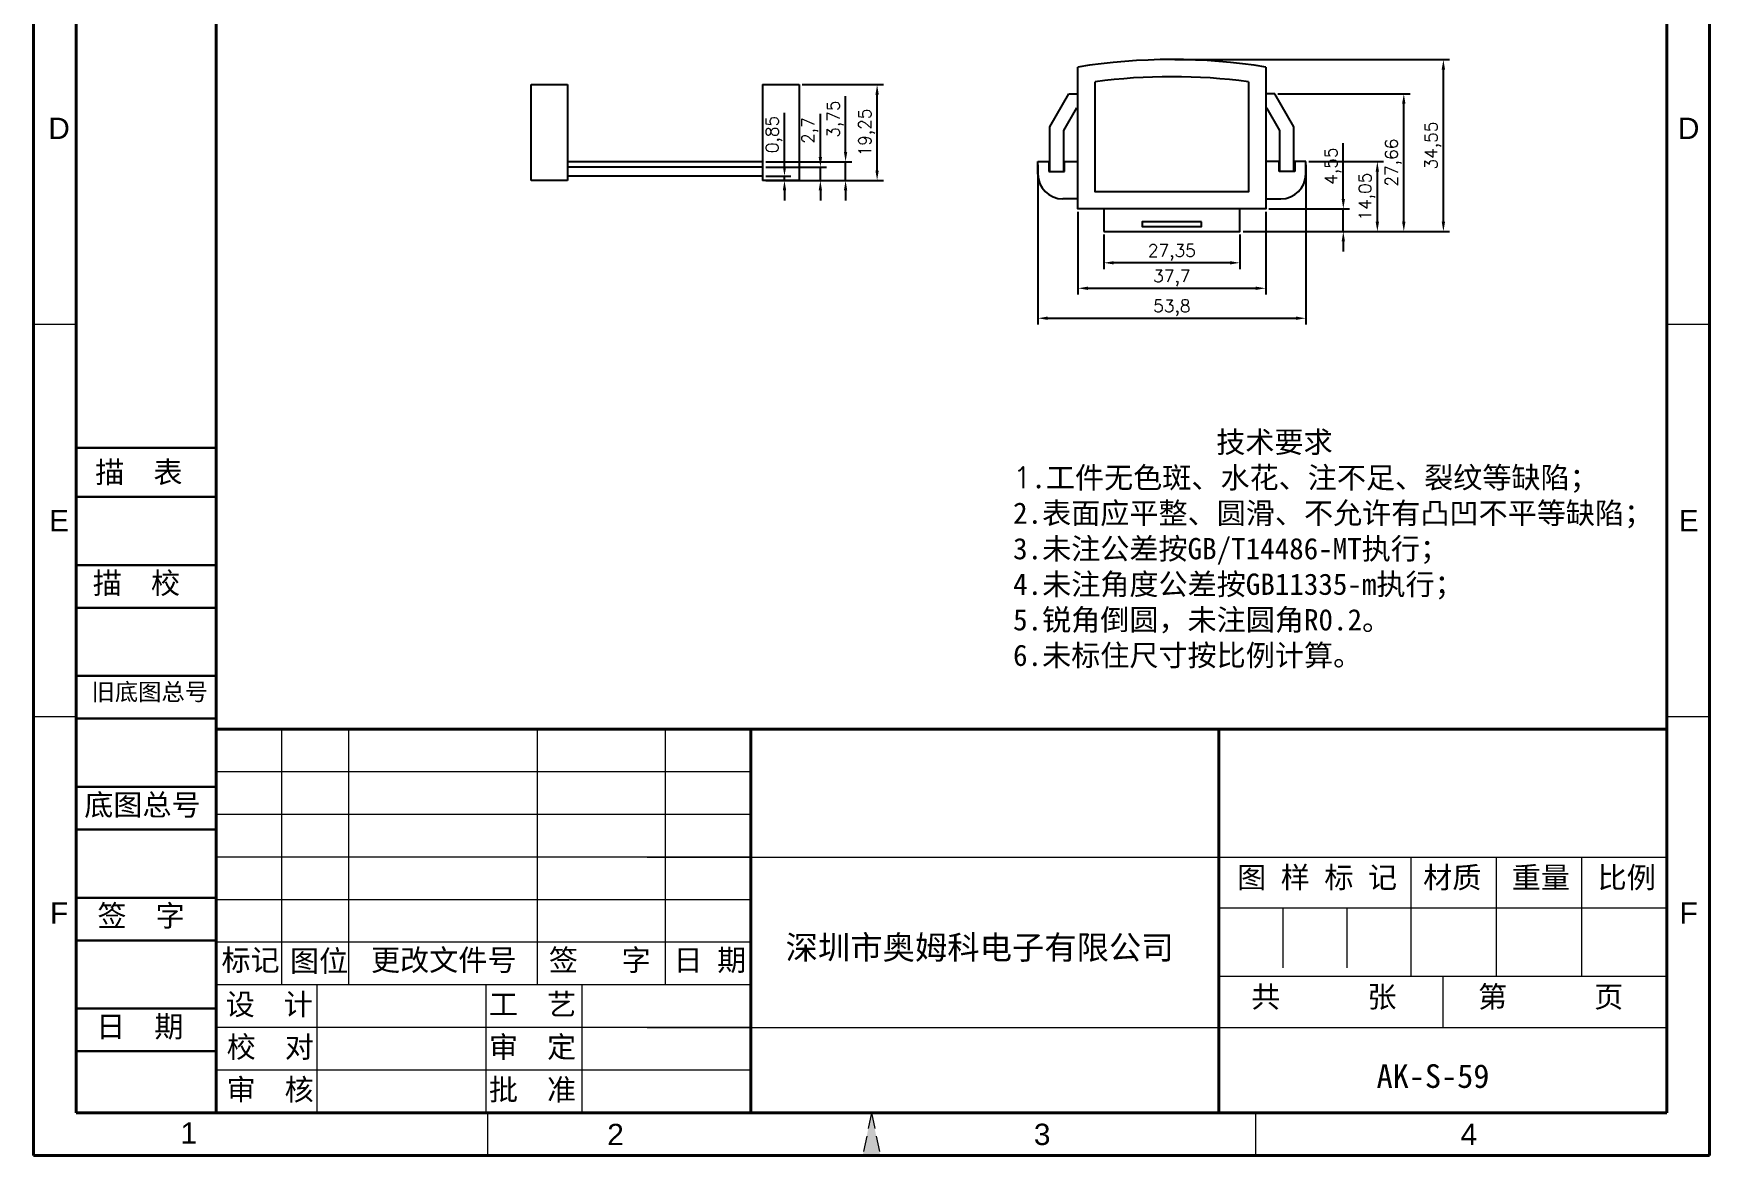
# Model space of a CAD drawing. Header units: millimetres. Extents: x 37933 to 38269, y -471 to 20.
# Drawn here: x 37933 to 38269.4, y -471.3 to -245.9 of the extents above; entities that cross this region are included whole.
import ezdxf
from ezdxf.enums import TextEntityAlignment as Align

# ---------------------------------------------------------------- set-up
doc = ezdxf.new("R2010")
doc.units = ezdxf.units.MM
doc.linetypes.add('ACAD_ISO10W100', pattern=[18, 12, -3, 0, -3])
doc.linetypes.add('HIDDEN2', pattern=[4.7625, 3.175, -1.5875])
for name, color, linetype, lineweight in [('dim', 82, 'Continuous', 9), ('图层1', 7, 'ACAD_ISO10W100', 15), ('图层2', 7, 'Continuous', 30), ('图层3', 7, 'Continuous', 15), ('图层4', 7, 'Continuous', 40), ('图层5', 7, 'HIDDEN2', 15)]:
    doc.layers.add(name, color=color, linetype=linetype, lineweight=lineweight)
doc.layers.add('尺寸线', color=7, linetype='Continuous')
doc.styles.get("Standard").update_dxf_attribs({"font": 'txt', "bigfont": 'gbcbig.shx'})
doc.styles.add('样式 3', font='arial.ttf', dxfattribs={"height": 3.8})
doc.dimstyles.new('ISO-25', dxfattribs={"dimtxt": 2.5, "dimasz": 2.5, "dimexe": 1.25, "dimexo": 0.625, "dimtad": 1, "dimtxsty": 'Standard', "dimcen": 2.5, "dimadec": 0, "dimazin": 0, "dimtfac": 1, "dimtmove": 0, "dimatfit": 3, "dimfxl": 0, "dimarcsym": 0})

# ---------------------------------------------------------------- blocks, each defined once
blk = doc.blocks.new('*D2975')
at = {"layer": 'Defpoints', "color": 0, "transparency": 16777216}
for p in [(38086.68, -256.13), (38102.34, -256.13), (38086.68, -275.38)]:
    blk.add_point(p, dxfattribs=at)
at = {"layer": 'dim', "color": 0, "lineweight": -2, "transparency": 16777216}
for p, q in [((38087.31, -256.13), (38103.59, -256.13)), ((38102.34, -273.38), (38102.34, -258.13)), ((38087.31, -275.38), (38103.59, -275.38))]:
    blk.add_line(p, q, dxfattribs=at)
at = {"layer": 'dim', "color": 0, "transparency": 16777216}
for points in [[(38102, -258.13), (38102.67, -258.13), (38102.34, -256.13)], [(38102, -273.38), (38102.67, -273.38), (38102.34, -275.38)]]:
    blk.add_solid(points, dxfattribs=at)
at = {"layer": 'dim', "color": 0, "transparency": 16777216, "insert": (38100.25, -265.75), "char_height": 2.5, "attachment_point": 5, "rotation": 90}
blk.add_mtext('19,25', dxfattribs=at)
blk = doc.blocks.new('*D2976')
at = {"layer": 'Defpoints', "color": 0, "transparency": 16777216}
for p in [(38079.36, -274.53), (38079.36, -275.38), (38083.74, -274.53)]:
    blk.add_point(p, dxfattribs=at)
at = {"layer": 'dim', "color": 0, "lineweight": -2, "transparency": 16777216}
for p, q in [((38083.74, -272.53), (38083.74, -261.78)), ((38079.98, -274.53), (38084.99, -274.53)), ((38079.98, -275.38), (38084.99, -275.38)), ((38083.74, -275.38), (38083.74, -274.53)), ((38083.74, -277.38), (38083.74, -279.38))]:
    blk.add_line(p, q, dxfattribs=at)
at = {"layer": 'dim', "color": 0, "transparency": 16777216}
for points in [[(38083.41, -272.53), (38084.08, -272.53), (38083.74, -274.53)], [(38083.41, -277.38), (38084.08, -277.38), (38083.74, -275.38)]]:
    blk.add_solid(points, dxfattribs=at)
at = {"layer": 'dim', "color": 0, "transparency": 16777216, "insert": (38081.66, -266.15), "char_height": 2.5, "attachment_point": 5, "rotation": 90}
blk.add_mtext('0,85', dxfattribs=at)
blk = doc.blocks.new('*D2977')
at = {"layer": 'Defpoints', "color": 0, "transparency": 16777216}
for p in [(38079.36, -272.68), (38079.36, -275.38), (38090.95, -272.68)]:
    blk.add_point(p, dxfattribs=at)
at = {"layer": 'dim', "color": 0, "lineweight": -2, "transparency": 16777216}
for p, q in [((38090.95, -270.68), (38090.95, -262.01)), ((38079.98, -272.68), (38092.2, -272.68)), ((38079.98, -275.38), (38092.2, -275.38)), ((38090.95, -275.38), (38090.95, -272.68)), ((38090.95, -277.38), (38090.95, -279.38))]:
    blk.add_line(p, q, dxfattribs=at)
at = {"layer": 'dim', "color": 0, "transparency": 16777216}
for points in [[(38090.61, -270.68), (38091.28, -270.68), (38090.95, -272.68)], [(38090.61, -277.38), (38091.28, -277.38), (38090.95, -275.38)]]:
    blk.add_solid(points, dxfattribs=at)
at = {"layer": 'dim', "color": 0, "transparency": 16777216, "insert": (38088.86, -265.35), "char_height": 2.5, "attachment_point": 5, "rotation": 90}
blk.add_mtext('2,7', dxfattribs=at)
blk = doc.blocks.new('*D2978')
at = {"layer": 'Defpoints', "color": 0, "transparency": 16777216}
for p in [(38079.36, -271.63), (38096.01, -271.63), (38079.36, -275.38)]:
    blk.add_point(p, dxfattribs=at)
at = {"layer": 'dim', "color": 0, "lineweight": -2, "transparency": 16777216}
for p, q in [((38096.01, -269.63), (38096.01, -258.46)), ((38079.98, -271.63), (38097.26, -271.63)), ((38096.01, -275.38), (38096.01, -271.63)), ((38079.98, -275.38), (38097.26, -275.38)), ((38096.01, -277.38), (38096.01, -279.38))]:
    blk.add_line(p, q, dxfattribs=at)
at = {"layer": 'dim', "color": 0, "transparency": 16777216}
for points in [[(38095.68, -269.63), (38096.34, -269.63), (38096.01, -271.63)], [(38095.68, -277.38), (38096.34, -277.38), (38096.01, -275.38)]]:
    blk.add_solid(points, dxfattribs=at)
at = {"layer": 'dim', "color": 0, "transparency": 16777216, "insert": (38093.93, -263.05), "char_height": 2.5, "attachment_point": 5, "rotation": 90}
blk.add_mtext('3,75', dxfattribs=at)
blk = doc.blocks.new('*D2979')
at = {"layer": 'Defpoints', "color": 0, "transparency": 16777216}
for p in [(38180.36, -281.09), (38195.93, -281.09), (38175.18, -285.64)]:
    blk.add_point(p, dxfattribs=at)
at = {"layer": 'dim', "color": 0, "lineweight": -2, "transparency": 16777216}
for p, q in [((38195.93, -279.09), (38195.93, -267.92)), ((38180.98, -281.09), (38197.18, -281.09)), ((38195.93, -285.64), (38195.93, -281.09)), ((38175.81, -285.64), (38197.18, -285.64)), ((38195.93, -287.64), (38195.93, -289.64))]:
    blk.add_line(p, q, dxfattribs=at)
at = {"layer": 'dim', "color": 0, "transparency": 16777216}
for points in [[(38195.6, -279.09), (38196.27, -279.09), (38195.93, -281.09)], [(38195.6, -287.64), (38196.27, -287.64), (38195.93, -285.64)]]:
    blk.add_solid(points, dxfattribs=at)
at = {"layer": 'dim', "color": 0, "transparency": 16777216, "insert": (38193.85, -272.5), "char_height": 2.5, "attachment_point": 5, "rotation": 90}
blk.add_mtext('4,55', dxfattribs=at)
blk = doc.blocks.new('*D2980')
at = {"layer": 'Defpoints', "color": 0, "transparency": 16777216}
for p in [(38188.41, -271.59), (38202.77, -271.59), (38175.18, -285.64)]:
    blk.add_point(p, dxfattribs=at)
at = {"layer": 'dim', "color": 0, "lineweight": -2, "transparency": 16777216}
for p, q in [((38189.03, -271.59), (38204.02, -271.59)), ((38202.77, -283.64), (38202.77, -273.59)), ((38175.81, -285.64), (38204.02, -285.64))]:
    blk.add_line(p, q, dxfattribs=at)
at = {"layer": 'dim', "color": 0, "transparency": 16777216}
for points in [[(38202.43, -273.59), (38203.1, -273.59), (38202.77, -271.59)], [(38202.43, -283.64), (38203.1, -283.64), (38202.77, -285.64)]]:
    blk.add_solid(points, dxfattribs=at)
at = {"layer": 'dim', "color": 0, "transparency": 16777216, "insert": (38200.68, -278.61), "char_height": 2.5, "attachment_point": 5, "rotation": 90}
blk.add_mtext('14,05', dxfattribs=at)
blk = doc.blocks.new('*D2981')
at = {"layer": 'Defpoints', "color": 0, "transparency": 16777216}
for p in [(38182.17, -257.97), (38208.08, -257.97), (38175.18, -285.64)]:
    blk.add_point(p, dxfattribs=at)
at = {"layer": 'dim', "color": 0, "lineweight": -2, "transparency": 16777216}
for p, q in [((38182.79, -257.97), (38209.33, -257.97)), ((38208.08, -283.64), (38208.08, -259.97)), ((38175.81, -285.64), (38209.33, -285.64))]:
    blk.add_line(p, q, dxfattribs=at)
at = {"layer": 'dim', "color": 0, "transparency": 16777216}
for points in [[(38207.74, -259.97), (38208.41, -259.97), (38208.08, -257.97)], [(38207.74, -283.64), (38208.41, -283.64), (38208.08, -285.64)]]:
    blk.add_solid(points, dxfattribs=at)
at = {"layer": 'dim', "color": 0, "transparency": 16777216, "insert": (38205.99, -271.8), "char_height": 2.5, "attachment_point": 5, "rotation": 90}
blk.add_mtext('27,66', dxfattribs=at)
blk = doc.blocks.new('*D2982')
at = {"layer": 'Defpoints', "color": 0, "transparency": 16777216}
for p in [(38161.51, -251.09), (38216.03, -251.09), (38175.18, -285.64)]:
    blk.add_point(p, dxfattribs=at)
at = {"layer": 'dim', "color": 0, "lineweight": -2, "transparency": 16777216}
for p, q in [((38162.13, -251.09), (38217.28, -251.09)), ((38216.03, -283.64), (38216.03, -253.09)), ((38175.81, -285.64), (38217.28, -285.64))]:
    blk.add_line(p, q, dxfattribs=at)
at = {"layer": 'dim', "color": 0, "transparency": 16777216}
for points in [[(38215.69, -253.09), (38216.36, -253.09), (38216.03, -251.09)], [(38215.69, -283.64), (38216.36, -283.64), (38216.03, -285.64)]]:
    blk.add_solid(points, dxfattribs=at)
at = {"layer": 'dim', "color": 0, "transparency": 16777216, "insert": (38213.94, -268.36), "char_height": 2.5, "attachment_point": 5, "rotation": 90}
blk.add_mtext('34,55', dxfattribs=at)
blk = doc.blocks.new('*D2983')
at = {"layer": 'Defpoints', "color": 0, "transparency": 16777216}
for p in [(38147.83, -285.64), (38175.18, -285.64), (38147.83, -291.92)]:
    blk.add_point(p, dxfattribs=at)
at = {"layer": 'dim', "color": 0, "lineweight": -2, "transparency": 16777216}
for p, q in [((38147.83, -286.26), (38147.83, -293.17)), ((38175.18, -286.26), (38175.18, -293.17)), ((38173.18, -291.92), (38149.83, -291.92))]:
    blk.add_line(p, q, dxfattribs=at)
at = {"layer": 'dim', "color": 0, "transparency": 16777216}
for points in [[(38149.83, -291.59), (38149.83, -292.25), (38147.83, -291.92)], [(38173.18, -291.59), (38173.18, -292.25), (38175.18, -291.92)]]:
    blk.add_solid(points, dxfattribs=at)
at = {"layer": 'dim', "color": 0, "transparency": 16777216, "insert": (38161.51, -289.84), "char_height": 2.5, "attachment_point": 5}
blk.add_mtext('27,35', dxfattribs=at)
blk = doc.blocks.new('*D2984')
at = {"layer": 'Defpoints', "color": 0, "transparency": 16777216}
for p in [(38142.66, -281.09), (38180.36, -281.09), (38180.36, -297.04)]:
    blk.add_point(p, dxfattribs=at)
at = {"layer": 'dim', "color": 0, "lineweight": -2, "transparency": 16777216}
for p, q in [((38142.66, -281.71), (38142.66, -298.29)), ((38180.36, -281.71), (38180.36, -298.29)), ((38144.66, -297.04), (38178.36, -297.04))]:
    blk.add_line(p, q, dxfattribs=at)
at = {"layer": 'dim', "color": 0, "transparency": 16777216}
for points in [[(38144.66, -296.71), (38144.66, -297.37), (38142.66, -297.04)], [(38178.36, -296.71), (38178.36, -297.37), (38180.36, -297.04)]]:
    blk.add_solid(points, dxfattribs=at)
at = {"layer": 'dim', "color": 0, "transparency": 16777216, "insert": (38161.51, -294.96), "char_height": 2.5, "attachment_point": 5}
blk.add_mtext('37,7', dxfattribs=at)
blk = doc.blocks.new('*D2985')
at = {"layer": 'Defpoints', "color": 0, "transparency": 16777216}
for p in [(38134.61, -271.59), (38188.41, -271.59), (38188.41, -303.06)]:
    blk.add_point(p, dxfattribs=at)
at = {"layer": 'dim', "color": 0, "lineweight": -2, "transparency": 16777216}
for p, q in [((38134.61, -272.21), (38134.61, -304.31)), ((38188.41, -272.21), (38188.41, -304.31)), ((38136.61, -303.06), (38186.41, -303.06))]:
    blk.add_line(p, q, dxfattribs=at)
at = {"layer": 'dim', "color": 0, "transparency": 16777216}
for points in [[(38136.61, -302.72), (38136.61, -303.39), (38134.61, -303.06)], [(38186.41, -302.72), (38186.41, -303.39), (38188.41, -303.06)]]:
    blk.add_solid(points, dxfattribs=at)
at = {"layer": 'dim', "color": 0, "transparency": 16777216, "insert": (38161.51, -300.97), "char_height": 2.5, "attachment_point": 5}
blk.add_mtext('53,8', dxfattribs=at)

msp = doc.modelspace()

# ---------------------------------------------------------------- hatches: boundary and pattern name
at = {"layer": '图层5'}
msp.add_hatch(color=0, dxfattribs=at).paths.add_polyline_path([(38101.212, -462.699), (38099.449, -471.265), (38102.975, -471.265)])

# ---------------------------------------------------------------- linework, layer by layer
for p, q in [((38032.884, -275.379), (38032.884, -256.129)), ((38032.884, -256.129), (38040.209, -256.129)), ((38040.209, -256.129), (38040.209, -275.379)), ((38079.359, -256.129), (38079.359, -275.379)), ((38079.359, -256.129), (38086.684, -256.129)), ((38086.684, -256.129), (38086.684, -275.379)), ((38137.009, -264.587), (38140.854, -257.973)), ((38140.854, -257.973), (38142.659, -257.973)), ((38182.165, -257.973), (38180.359, -257.973)), ((38186.009, -264.587), (38182.165, -257.973)), ((38139.809, -265.341), (38142.465, -260.773)), ((38142.465, -260.773), (38142.659, -260.773)), ((38180.554, -260.773), (38180.359, -260.773)), ((38183.209, -265.341), (38180.554, -260.773)), ((38137.009, -273.587), (38137.009, -264.587)), ((38139.809, -273.587), (38139.809, -265.341)), ((38183.209, -273.587), (38183.209, -265.341)), ((38186.009, -273.587), (38186.009, -264.587)), ((38079.359, -271.629), (38040.209, -271.629)), ((38134.609, -274.087), (38134.609, -271.587)), ((38134.609, -271.587), (38136.809, -271.587)), ((38136.809, -271.587), (38136.809, -273.587)), ((38139.959, -271.587), (38142.659, -271.587)), ((38139.959, -273.587), (38139.959, -271.587)), ((38183.059, -271.587), (38180.359, -271.587)), ((38183.059, -273.587), (38183.059, -271.587)), ((38188.409, -271.587), (38186.209, -271.587)), ((38186.209, -271.587), (38186.209, -273.587)), ((38188.409, -274.087), (38188.409, -271.587)), ((38040.209, -275.379), (38032.884, -275.379)), ((38079.359, -272.679), (38040.209, -272.679)), ((38079.359, -274.529), (38040.209, -274.529)), ((38086.684, -275.379), (38079.359, -275.379)), ((38136.809, -273.587), (38139.959, -273.587)), ((38186.209, -273.587), (38183.059, -273.587)), ((38142.659, -279.087), (38139.609, -279.087)), ((38180.359, -279.087), (38183.409, -279.087))]:
    msp.add_line(p, q)
for points in [[(38180.359, -252.587), (38180.359, -281.087), (38142.659, -281.087), (38142.659, -252.587)], [(38176.909, -255.566), (38176.909, -277.637), (38146.109, -277.637), (38146.109, -255.566)]]:
    msp.add_lwpolyline(points)
for points in [[(38147.834, -285.637), (38175.184, -285.637), (38175.184, -281.087), (38147.834, -281.087)], [(38167.473, -283.711), (38155.545, -283.711), (38155.545, -284.637), (38167.473, -284.637)]]:
    msp.add_lwpolyline(points, close=True)
for centre, radius, start, end in [((38161.509, -370.277), 119.191, 80.90048, 99.09952), ((38161.509, -370.277), 115.741, 82.35378, 97.64622), ((38139.609, -274.087), 5, 180, 270), ((38183.409, -274.087), 5, 270, 0)]:
    msp.add_arc(centre, radius, start, end)
at = {"layer": '图层1', "color": 0}
for p, q in [((37941.541, -304.313), (37932.975, -304.313)), ((38269.449, -304.313), (38260.883, -304.313)), ((37941.541, -383.121), (37932.975, -383.121)), ((38269.449, -383.121), (38260.883, -383.121)), ((38183.789, -421.582), (38183.789, -435.288)), ((38196.638, -421.582), (38196.638, -435.288)), ((37996.27, -437.001), (37996.27, -428.435)), ((37996.27, -437.001), (37996.27, -428.435))]:
    msp.add_line(p, q, dxfattribs=at)
at = {"layer": '图层2', "color": 0}
for p, q in [((37969.657, -329.069), (37941.541, -329.069)), ((37969.657, -338.955), (37941.541, -338.955)), ((37969.657, -338.955), (37954.722, -338.955)), ((37969.657, -352.661), (37941.541, -352.661)), ((37969.657, -361.227), (37941.541, -361.227)), ((37969.657, -361.227), (37954.722, -361.227)), ((37969.657, -361.227), (37954.722, -361.227)), ((37969.657, -374.933), (37941.541, -374.933)), ((37969.657, -383.499), (37941.541, -383.499)), ((37969.657, -383.499), (37954.722, -383.499)), ((37969.657, -397.204), (37941.541, -397.204)), ((37969.657, -405.77), (37941.541, -405.77)), ((37969.657, -405.77), (37954.722, -405.77)), ((37969.657, -419.476), (37941.541, -419.476)), ((37969.657, -428.042), (37941.541, -428.042)), ((37969.657, -428.042), (37954.722, -428.042)), ((37969.657, -441.748), (37941.541, -441.748)), ((37969.657, -450.314), (37941.541, -450.314))]:
    msp.add_line(p, q, dxfattribs=at)
at = {"layer": '图层3', "color": 0}
for p, q in [((37982.833, -437.001), (37982.833, -385.605)), ((37996.27, -428.435), (37996.27, -385.605)), ((38034.153, -436.899), (38034.153, -385.605)), ((38059.851, -436.875), (38059.851, -385.605)), ((38076.983, -394.171), (37969.657, -394.171)), ((38076.983, -402.737), (37969.657, -402.737)), ((38076.983, -402.737), (37969.657, -402.737)), ((38076.983, -411.303), (37969.657, -411.303)), ((38056.179, -411.303), (38260.883, -411.303)), ((38209.487, -411.303), (38209.487, -435.288)), ((38226.619, -411.303), (38226.619, -435.288)), ((38243.751, -411.303), (38243.751, -435.288)), ((38076.983, -419.869), (37969.657, -419.869)), ((38260.883, -421.582), (38170.94, -421.582)), ((38209.487, -421.582), (38209.487, -435.288)), ((38076.983, -428.435), (37969.657, -428.435)), ((38076.983, -437.001), (37969.657, -437.001)), ((37989.891, -462.699), (37989.891, -437.001)), ((38023.835, -462.699), (38023.835, -436.899)), ((38043.154, -462.597), (38043.154, -436.899)), ((38260.883, -435.288), (38170.94, -435.288)), ((38215.911, -435.288), (38215.911, -445.567)), ((38076.983, -445.567), (37969.657, -445.567)), ((38076.983, -445.567), (37970.123, -445.567)), ((38056.179, -445.567), (38260.883, -445.567)), ((37969.657, -450.314), (37969.415, -450.314)), ((38076.983, -454.133), (37969.657, -454.133)), ((38024.118, -462.699), (38024.118, -471.265)), ((38178.307, -462.699), (38178.307, -471.265)), ((38178.307, -462.699), (38178.307, -471.265))]:
    msp.add_line(p, q, dxfattribs=at)
at = {"layer": '图层4', "color": 0}
for p, q in [((37969.657, -462.699), (37969.657, 11.688)), ((37969.657, -385.605), (37969.657, -462.699)), ((38260.883, -385.605), (37969.657, -385.605)), ((38131.994, -385.605), (37977.805, -385.605)), ((38076.983, -462.699), (38076.983, -385.605)), ((38170.94, -462.699), (38170.94, -385.605)), ((37969.657, -421.582), (37969.657, -462.699))]:
    msp.add_line(p, q, dxfattribs=at)
at = {"layer": '图层5', "color": 0}
for p, q in [((38076.983, -437.001), (37969.657, -437.001)), ((38101.212, -462.699), (38099.449, -471.265)), ((38101.212, -462.699), (38102.975, -471.265))]:
    msp.add_line(p, q, dxfattribs=at)
at = {"layer": '尺寸线', "color": 0, "lineweight": 40}
for p, q in [((37932.975, 20.254), (37932.975, -471.265)), ((38269.449, 20.254), (38269.449, -471.265)), ((37941.541, 11.688), (37941.541, -462.699)), ((38260.883, 11.688), (38260.883, -462.699)), ((37941.541, -462.699), (38260.883, -462.699)), ((37932.975, -471.265), (38269.449, -471.265))]:
    msp.add_line(p, q, dxfattribs=at)

# ---------------------------------------------------------------- texts
at = {"layer": '图层1', "color": 0, "style": '样式 3'}
for s, p in [('D', (37938.1, -264.909)), ('D', (38265.273, -264.909)), ('E', (37938.1, -343.717)), ('E', (38265.273, -343.717)), ('F', (37938.1, -422.524)), ('F', (38265.273, -422.524))]:
    msp.add_text(s, height=4.283, dxfattribs=at).set_placement(p, align=Align.MIDDLE)
at = {"layer": '图层1', "color": 0, "attachment_point": 1}
for s, insert, char_height, width in [('{\\fSimSun|b0|i0|c134|p2;图 样 标 记}', (38174.619, -413.247), 4.28302, 53.13738), ('{\\fSimSun|b0|i0|c134|p2;材质 }', (38211.974, -413.265), 4.28302, 35.72091), ('{\\fSimSun|b0|i0|c134|p2;深圳市奥姆科电子有限公司}', (38083.972, -427.085), 4.75891, 89.92113), ('{\\fSimSun|b0|i0|c134|p2;标记}', (37970.709, -429.856), 4.28302, 11.99246), ('{\\fSimSun|b0|i0|c134|p2;图位}', (37984.463, -430.029), 4.28302, 11.99246), ('{\\fSimSun|b0|i0|c134|p2;更改文件号}', (38000.725, -429.856), 4.28302, 35.72091), ('{\\fSimSun|b0|i0|c134|p2;AK-S-59}', (38202.612, -452.929), 4.75891, 59.04154), ('{\\fSimSun|b0|i0|c134|p2;审  核}', (37971.717, -455.878), 4.28302, 34.73239), ('{\\fSimSun|b0|i0|c134|p2;批  准}', (38024.409, -455.878), 4.28302, 35.72091)]:
    msp.add_mtext(s, dxfattribs=dict(at, insert=insert, char_height=char_height, width=width))
at = {"layer": '图层2', "color": 0, "attachment_point": 1}
for s, insert, char_height, width in [('{\\fSimSun|b0|i0|c134|p2;描\\fSimSun|b0|i0|c0|p2;  \\fSimSun|b0|i0|c134|p2;表}', (37945.369, -331.86), 4.28297, 47.9936), ('{\\fSimSun|b0|i0|c134|p2;描\\fSimSun|b0|i0|c0|p2;  \\fSimSun|b0|i0|c134|p2;校}', (37944.881, -354.131), 4.28297, 47.9936), ('{\\fSimSun|b0|i0|c134|p2;旧底图总号}', (37944.64, -376.403), 3.42642, 47.9936), ('{\\fSimSun|b0|i0|c134|p2;底图总号}', (37943.155, -398.674), 4.28297, 47.9936), ('{\\fSimSun|b0|i0|c134|p2;重量 }', (38229.758, -413.265), 4.28302, 35.72091), ('{\\fSimSun|b0|i0|c134|p2;比例 }', (38246.989, -413.265), 4.28302, 35.72091), ('{\\fSimSun|b0|i0|c134|p2;签\\fSimSun|b0|i0|c0|p2;  \\fSimSun|b0|i0|c134|p2;字}', (37945.808, -420.946), 4.28297, 47.9936), ('{\\fSimSun|b0|i0|c134|p2;签   字}', (38036.44, -429.856), 4.28302, 35.72091), ('{\\fSimSun|b0|i0|c134|p2;日 期}', (38061.459, -429.856), 4.28302, 35.72091), ('{\\fSimSun|b0|i0|c134|p2;共      张}', (38177.441, -437.232), 4.28302, 47.38766), ('{\\fSimSun|b0|i0|c134|p2;第      页}', (38222.983, -437.232), 4.28302, 43.98508), ('{\\fSimSun|b0|i0|c134|p2;设  计}', (37971.551, -438.745), 4.28302, 33.20026), ('{\\fSimSun|b0|i0|c134|p2;工  艺}', (38024.409, -438.745), 4.28302, 35.72091), ('{\\fSimSun|b0|i0|c134|p2;日\\fSimSun|b0|i0|c0|p2;  \\fSimSun|b0|i0|c134|p2;期}', (37945.564, -443.217), 4.28297, 47.9936), ('{\\fSimSun|b0|i0|c134|p2;校  对}', (37971.757, -447.312), 4.28302, 31.05498), ('{\\fSimSun|b0|i0|c134|p2;审  定}', (38024.409, -447.312), 4.28302, 35.72091)]:
    msp.add_mtext(s, dxfattribs=dict(at, insert=insert, char_height=char_height, width=width))
at = {"layer": '图层3', "color": 0, "insert": (38129.635, -325.789), "char_height": 4.28302, "width": 202.86245, "attachment_point": 1}
msp.add_mtext('{\\fSimSun|b0|i0|c134|p54;              技术要求\\P}1{\\fSimSun|b0|i0|c134|p54;.工件无色斑、水花、注不足、裂纹等缺陷；\\P2.表面应平整、圆滑、不允许有凸凹不平等缺陷；\\P3.未注公差按GB/T14486-MT执行；\\P4.未注角度公差按GB11335-m执行；\\P5.锐角倒圆，未注圆角R0.2。}\\P{\\fSimSun|b0|i0|c134|p2;6.未标住尺寸按比例计算。}', dxfattribs=at)
at = {"layer": '图层5', "color": 0, "style": '样式 3'}
for s, p in [('1', (37964.155, -466.758)), ('2', (38049.816, -467.014)), ('3', (38135.476, -467.014)), ('4', (38221.137, -467.014))]:
    msp.add_text(s, height=4.283, dxfattribs=at).set_placement(p, align=Align.MIDDLE)

# ---------------------------------------------------------------- dimensions: what is measured, and where the dimension line sits
at = {"layer": 'dim'}
for base, p1, p2, picture, middle in [((38216.026, -251.087), (38175.184, -285.637), (38161.509, -251.087), '*D2982', (38213.943, -268.362)), ((38096.011, -271.629), (38079.359, -275.379), (38079.359, -271.629), '*D2978', (38093.927, -263.046)), ((38102.335, -256.129), (38086.684, -275.379), (38086.684, -256.129), '*D2975', (38100.252, -265.754)), ((38208.077, -257.973), (38175.184, -285.637), (38182.165, -257.973), '*D2981', (38205.994, -271.805)), ((38083.743, -274.529), (38079.359, -275.379), (38079.359, -274.529), '*D2976', (38081.66, -266.154)), ((38090.947, -272.679), (38079.359, -275.379), (38079.359, -272.679), '*D2977', (38088.863, -265.346)), ((38195.933, -281.087), (38175.184, -285.637), (38180.359, -281.087), '*D2979', (38193.849, -272.503)), ((38202.766, -271.587), (38175.184, -285.637), (38188.409, -271.587), '*D2980', (38200.683, -278.612))]:
    dim = msp.add_linear_dim(base=base, p1=p1, p2=p2, angle=90, dimstyle='ISO-25', override={"dimasz": 2}, dxfattribs=at)
    dim.commit()
    dim.dimension.update_dxf_attribs({"geometry": picture, "text_midpoint": middle})
for base, p1, p2, picture, middle in [((38188.409, -303.057), (38134.609, -271.587), (38188.409, -271.587), '*D2985', (38161.509, -300.974)), ((38180.359, -297.042), (38142.659, -281.087), (38180.359, -281.087), '*D2984', (38161.509, -294.958)), ((38147.834, -291.919), (38175.184, -285.637), (38147.834, -285.637), '*D2983', (38161.509, -289.835))]:
    dim = msp.add_linear_dim(base=base, p1=p1, p2=p2, dimstyle='ISO-25', override={"dimasz": 2}, dxfattribs=at)
    dim.commit()
    dim.dimension.update_dxf_attribs({"geometry": picture, "text_midpoint": middle})

doc.saveas('drawing.dxf')
